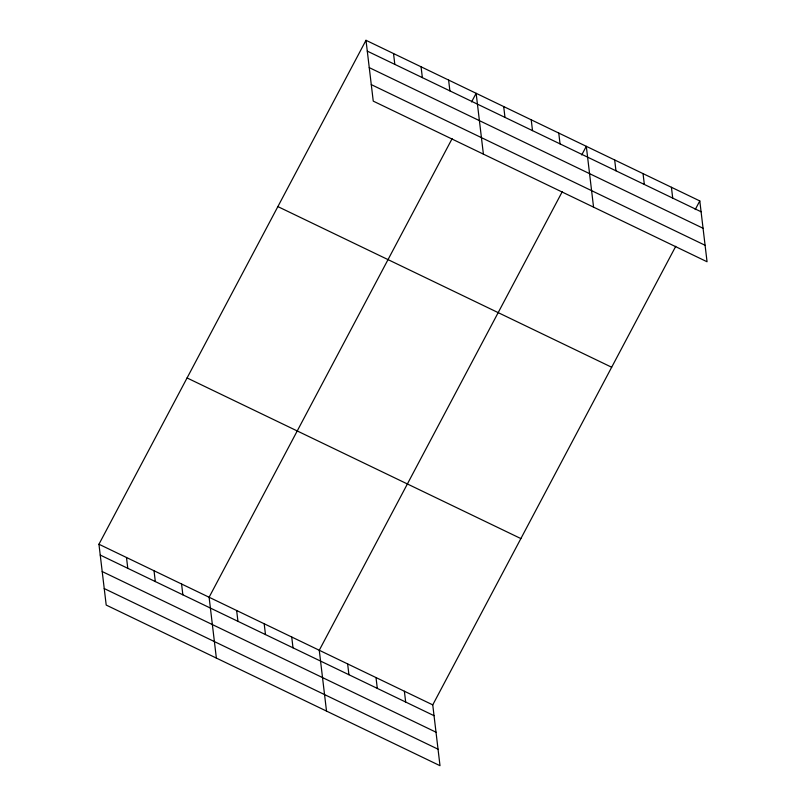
<?xml version="1.0" encoding="UTF-8"?>
<svg xmlns="http://www.w3.org/2000/svg" width="806" height="806" viewBox="0 0 806 806"><rect width="100%" height="100%" fill="white"/><g stroke="black" fill="none" stroke-linecap="round" stroke-linejoin="round"><path stroke-width="1.21" d="M675.76 246.293L432.751 704.877L440.005 765.7L106.201 605.064L98.947 544.241L365.995 40.3L699.799 200.936L707.053 261.759L373.249 101.123L365.995 40.3M452.116 138.662L209.107 597.246L216.361 658.069M471.57 101.949L476.145 93.315L483.399 154.137M562.266 191.677L319.267 650.261L326.511 711.083M581.72 154.964L586.305 146.319L593.559 207.142M695.215 209.58L699.799 200.936M367.284 51.121L701.089 211.766M369.249 67.623L703.054 228.259M371.274 84.62L705.079 245.266M277.869 206.598L611.673 367.244M187.073 377.943L520.878 538.579M98.947 544.241L432.751 704.877M100.246 555.062L434.051 715.698M102.211 571.555L436.016 732.201M104.236 588.561L438.041 749.197M671.418 187.284L672.718 198.105M643.047 173.633L644.337 184.453M614.676 159.981L615.965 170.801M558.76 133.071L560.049 143.891M531.225 119.812L532.514 130.643M503.69 106.563L504.979 117.384M448.61 80.056L449.899 90.877M421.064 66.807L422.364 77.628M393.53 53.549L394.819 64.379M404.38 691.226L405.67 702.046M376.009 677.574L377.299 688.395M347.638 663.912L348.927 674.733M291.722 637.012L293.011 647.833M264.187 623.753L265.476 634.574M236.642 610.505L237.941 621.325M181.572 583.997L182.861 594.818M154.027 570.739L155.316 581.569M126.492 557.49L127.781 568.311"/></g></svg>
